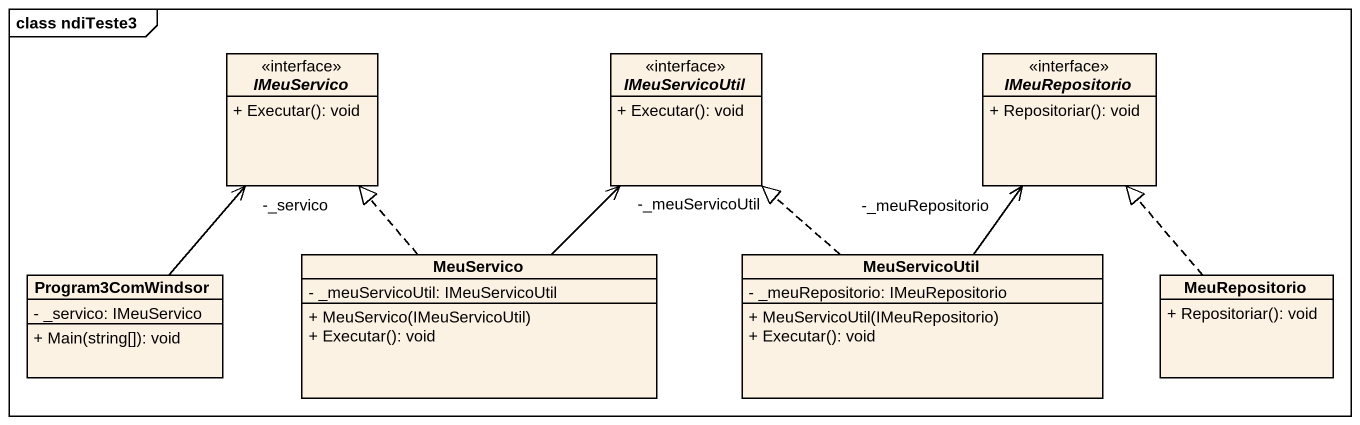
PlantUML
@startuml
mainframe class ndiTeste3
hide circle
hide empty members
skinparam classAttributeIconSize 0
interface IMeuServico <<interface>> {
  + Executar(): void
}
interface IMeuServicoUtil <<interface>> {
  + Executar(): void
}
interface IMeuRepositorio <<interface>> {
  + Repositoriar(): void
}
class Program3ComWindsor {
  - _servico: IMeuServico
  + Main(string[]): void
}
class MeuServico {
  - _meuServicoUtil: IMeuServicoUtil
  + MeuServico(IMeuServicoUtil)
  + Executar(): void
}
class MeuServicoUtil {
  - _meuRepositorio: IMeuRepositorio
  + MeuServicoUtil(IMeuRepositorio)
  + Executar(): void
}
class MeuRepositorio {
  + Repositoriar(): void
}
Program3ComWindsor -up-> "-_servico" IMeuServico
MeuServico .up.|> IMeuServico
MeuServico -up-> "-_meuServicoUtil" IMeuServicoUtil
MeuServicoUtil .up.|> IMeuServicoUtil
MeuServicoUtil -up-> "-_meuRepositorio" IMeuRepositorio
MeuRepositorio .up.|> IMeuRepositorio
@enduml
